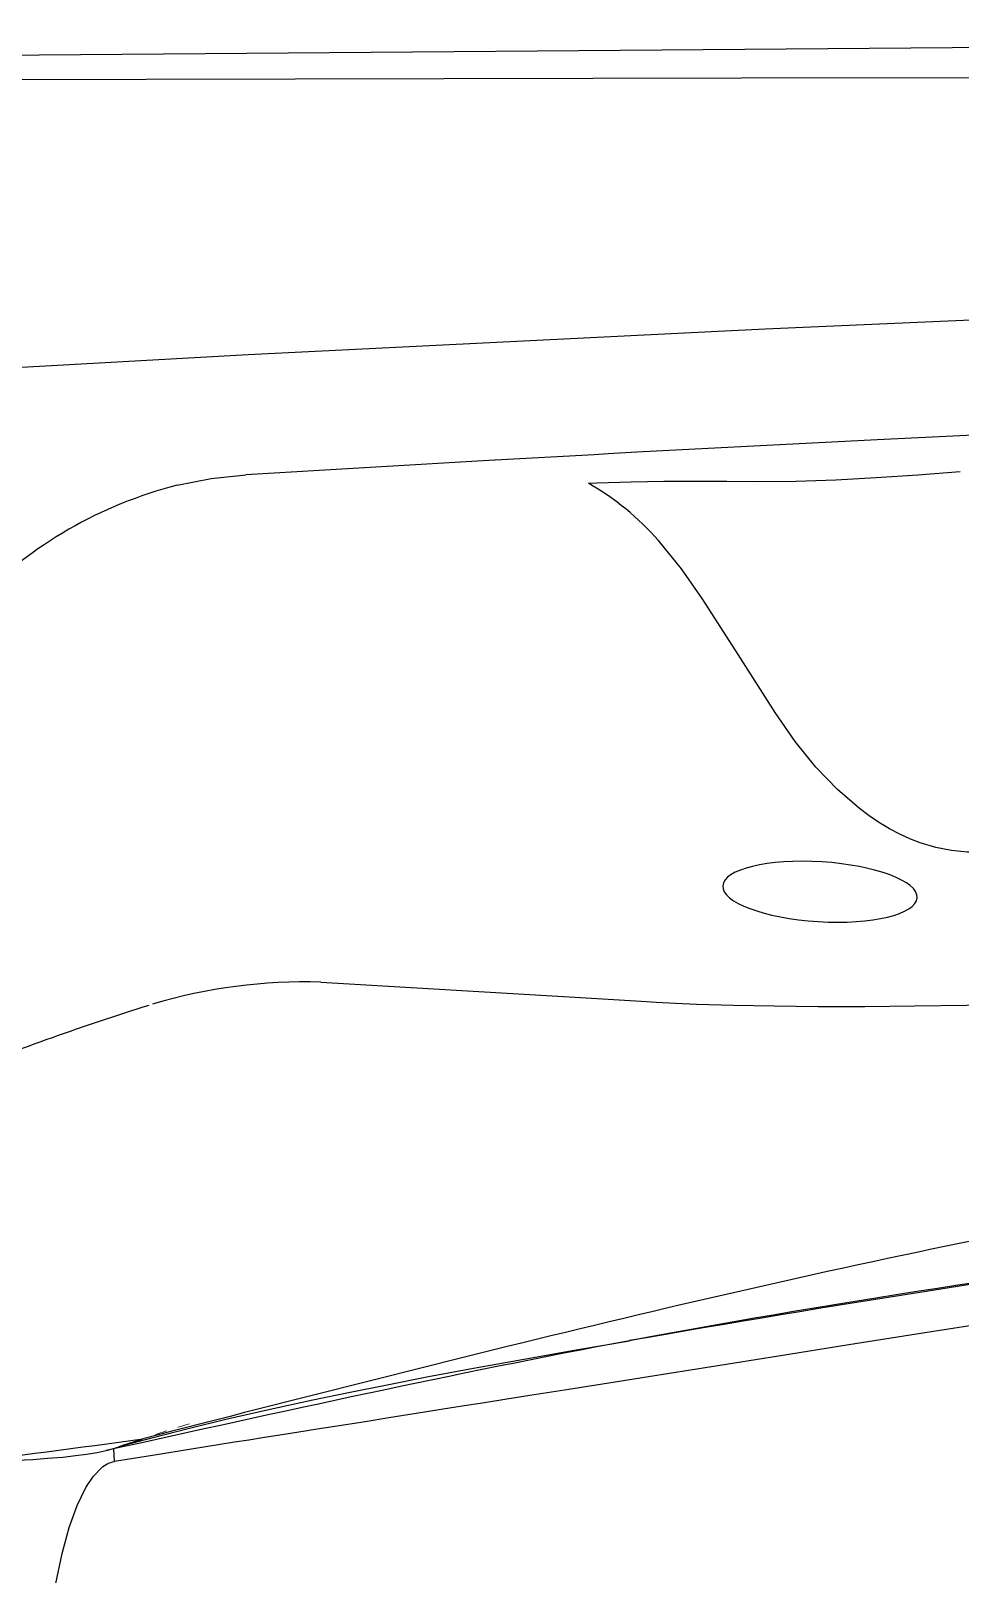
# Model space of a CAD drawing. Extents: x 398 to 509, y 623 to 780.
# Drawn here: x 406 to 413.89, y 721.91 to 735 of the extents above; entities that cross this region are included whole.
import ezdxf

# ---------------------------------------------------------------- set-up
doc = ezdxf.new("R2010")
doc.units = 0
doc.header["$MEASUREMENT"] = 0
doc.linetypes.add('HIDDEN', pattern=[0.1875, 0.0625, -0.0625, 0.0625])
doc.layers.add('1', color=4, linetype='Continuous')
doc.layers.add('LIGHT', color=2, linetype='Continuous')

# ---------------------------------------------------------------- blocks, each defined once
blk = doc.blocks.new('2018 PRISM')
at = {"layer": '1', "linetype": 'Continuous', "lineweight": 25}
for p, q in [((11.353, 87.654), (9.24, 87.531)), ((11.359, 87.655), (11.353, 87.654)), ((12.199, 87.701), (11.359, 87.655)), ((12.318, 87.708), (12.199, 87.701)), ((12.562, 87.721), (12.318, 87.708)), ((8.121, 79.268), (8.135, 79.273)), ((8.173, 79.286), (8.335, 79.33)), ((8.174, 79.286), (8.209, 79.298)), ((8.209, 79.298), (8.189, 79.291)), ((8.209, 79.298), (8.25, 79.312))]:
    blk.add_line(p, q, dxfattribs=at)
at = {"layer": '1', "linetype": 'HIDDEN', "lineweight": 18}
for p, q in [((8.135, 79.273), (8.174, 79.286)), ((8.189, 79.291), (8.173, 79.286)), ((8.25, 79.312), (8.218, 79.301))]:
    blk.add_line(p, q, dxfattribs=at)
at = {"layer": '1', "color": 6, "linetype": 'Continuous', "lineweight": 25, "flags": 128}
blk.add_lwpolyline([(107.127, 91.052), (92.233, 91.175), (77.338, 91.256), (62.444, 91.297), (47.55, 91.297), (32.655, 91.256), (17.761, 91.175), (2.867, 91.052)], dxfattribs=at)
at = {"layer": '1', "linetype": 'Continuous', "lineweight": 25, "flags": 128}
for points in [[(2.891, 90.877), (2.891, 90.877), (3.449, 90.879), (5.449, 90.883), (13.449, 90.898), (31.815, 90.921), (59.137, 90.93), (83.118, 90.917), (107.045, 90.878), (107.045, 90.878)], [(4.874, 88.308), (9.262, 88.551), (13.651, 88.77), (19.507, 89.027), (25.364, 89.243), (31.223, 89.42), (37.083, 89.556), (42.943, 89.654), (48.804, 89.713), (54.664, 89.735), (60.524, 89.718), (66.384, 89.663), (72.843, 89.558), (79.302, 89.405), (85.76, 89.205), (92.215, 88.955), (98.669, 88.657), (105.12, 88.308)], [(26.882, 88.316), (24.808, 88.251), (22.757, 88.18), (20.727, 88.102), (18.691, 88.018), (16.649, 87.927), (14.602, 87.828), (12.562, 87.721)], [(8.657, 87.442), (8.946, 87.5), (9.24, 87.531)], [(12.15, 87.46), (12.22, 87.463), (12.512, 87.472), (12.791, 87.476), (13.061, 87.476), (13.325, 87.475), (13.586, 87.473), (13.91, 87.477), (14.252, 87.489), (14.594, 87.507), (14.948, 87.531), (15.306, 87.559)], [(13.116, 86.481), (12.941, 86.733), (12.744, 86.973)], [(13.736, 85.514), (13.401, 86.036), (13.116, 86.481)], [(15.499, 84.327), (15.365, 84.328), (15.232, 84.341), (15.099, 84.368), (14.967, 84.408), (14.88, 84.442), (14.793, 84.482), (14.706, 84.527), (14.621, 84.578), (14.535, 84.635), (14.451, 84.698), (14.264, 84.86), (14.082, 85.05), (13.906, 85.268), (13.736, 85.514)], [(9.878, 83.226), (12.082, 83.096), (12.597, 83.064), (12.726, 83.056)], [(12.726, 83.056), (12.89, 83.047), (13.068, 83.039), (13.381, 83.029), (13.726, 83.023), (14.1, 83.019), (14.498, 83.019), (14.92, 83.023), (15.363, 83.029), (15.823, 83.039), (16.295, 83.052), (16.778, 83.068), (17.269, 83.086), (17.763, 83.107)], [(17.755, 80.683), (17.028, 80.568), (16.324, 80.457), (15.644, 80.349), (14.989, 80.245), (14.362, 80.146), (13.763, 80.051), (13.196, 79.961), (12.661, 79.876)], [(8.335, 79.33), (8.454, 79.361), (8.751, 79.437), (9.072, 79.515), (9.423, 79.595), (9.81, 79.68), (10.113, 79.743), (10.44, 79.809), (10.793, 79.878), (11.174, 79.95), (11.586, 80.024), (12.028, 80.102), (12.5, 80.182)], [(12.661, 79.876), (12.322, 79.823), (11.985, 79.769), (11.652, 79.716), (11.458, 79.686), (11.267, 79.656), (11.078, 79.626), (10.917, 79.6), (10.687, 79.564), (10.456, 79.527), (10.254, 79.495), (10.052, 79.463), (9.847, 79.431), (9.796, 79.423), (9.744, 79.414), (9.691, 79.406), (9.638, 79.398), (9.584, 79.389), (9.53, 79.381), (9.399, 79.36), (9.266, 79.339), (9.146, 79.32), (9.023, 79.3), (8.9, 79.281), (8.797, 79.264), (8.449, 79.209), (8.126, 79.158)], [(6.734, 79.137), (6.834, 79.142), (6.925, 79.146), (7.006, 79.15), (7.078, 79.154), (7.14, 79.157), (7.215, 79.161), (7.291, 79.166), (7.363, 79.17), (7.432, 79.175), (7.496, 79.179), (7.556, 79.184), (7.686, 79.195), (7.796, 79.207), (7.887, 79.219), (7.978, 79.234), (8.055, 79.25), (8.121, 79.268)], [(8.121, 79.268), (8.147, 79.277), (8.173, 79.286)], [(8.126, 79.158), (8.123, 79.213), (8.121, 79.268)], [(8.25, 79.312), (8.287, 79.324), (8.365, 79.35)], [(7.51, 76.745), (7.517, 77.017), (7.531, 77.286), (7.551, 77.544), (7.585, 77.845), (7.629, 78.123), (7.681, 78.375), (7.741, 78.597), (7.809, 78.785), (7.883, 78.937), (7.947, 79.033), (8.014, 79.103), (8.027, 79.114), (8.041, 79.123), (8.054, 79.132), (8.068, 79.139), (8.082, 79.145), (8.095, 79.15), (8.109, 79.155), (8.123, 79.158)], [(8.123, 79.158), (8.124, 79.158), (8.126, 79.158)]]:
    blk.add_lwpolyline(points, dxfattribs=at)
at = {"layer": '1', "linetype": 'HIDDEN', "lineweight": 18, "flags": 128}
blk.add_lwpolyline([(8.218, 79.301), (8.161, 79.282), (8.104, 79.262)], dxfattribs=at)
at = {"layer": '1', "linetype": 'Continuous', "lineweight": 25}
for centre, radius, start, end in [((9.566, 83.891), 3.665, 104.3558, 135.4762), ((10.976, 85.421), 2.352, 41.2684, 60.0684), ((9.749, 78.704), 4.524, 88.358, 106.6934), ((14.804, 62.552), 21.449, 107.3224, 111.9557), ((37.533, -63.113), 145.466, 97.85656, 99.90955), ((-6.685, 188.517), 110.2, 276.99423, 277.84952)]:
    blk.add_arc(centre, radius, start, end, dxfattribs=at)
at = {"layer": '1', "linetype": 'HIDDEN', "lineweight": 18}
blk.add_arc((20.833, 41.611), 39.745, 107.685, 108.55, dxfattribs=at)
at = {"layer": '1'}
for points in [[(40.573, 82.533), (35.837, 82.603), (28.045, 82.584), (26.689, 82.507), (22.505, 82.116), (16.314, 81.206), (8.365, 79.35)], [(39.979, 80.212), (38.158, 80.455), (32.294, 81.457), (24.843, 81.704), (22.455, 81.543), (18.088, 81.048), (12.5, 80.182), (8.055, 79.25)]]:
    blk.add_spline(points, degree=3, dxfattribs=at)
at = {"layer": 'LIGHT', "extrusion": (0, 0, -1)}
blk.add_ellipse((14.116, 83.992), major_axis=(-0.826, 0.051), ratio=0.306959, dxfattribs=at)

msp = doc.modelspace()

# ---------------------------------------------------------------- block references
at = {"layer": '1'}
msp.add_blockref('2018 PRISM', (398.58, 643.705), dxfattribs=at)

doc.saveas('drawing.dxf')
